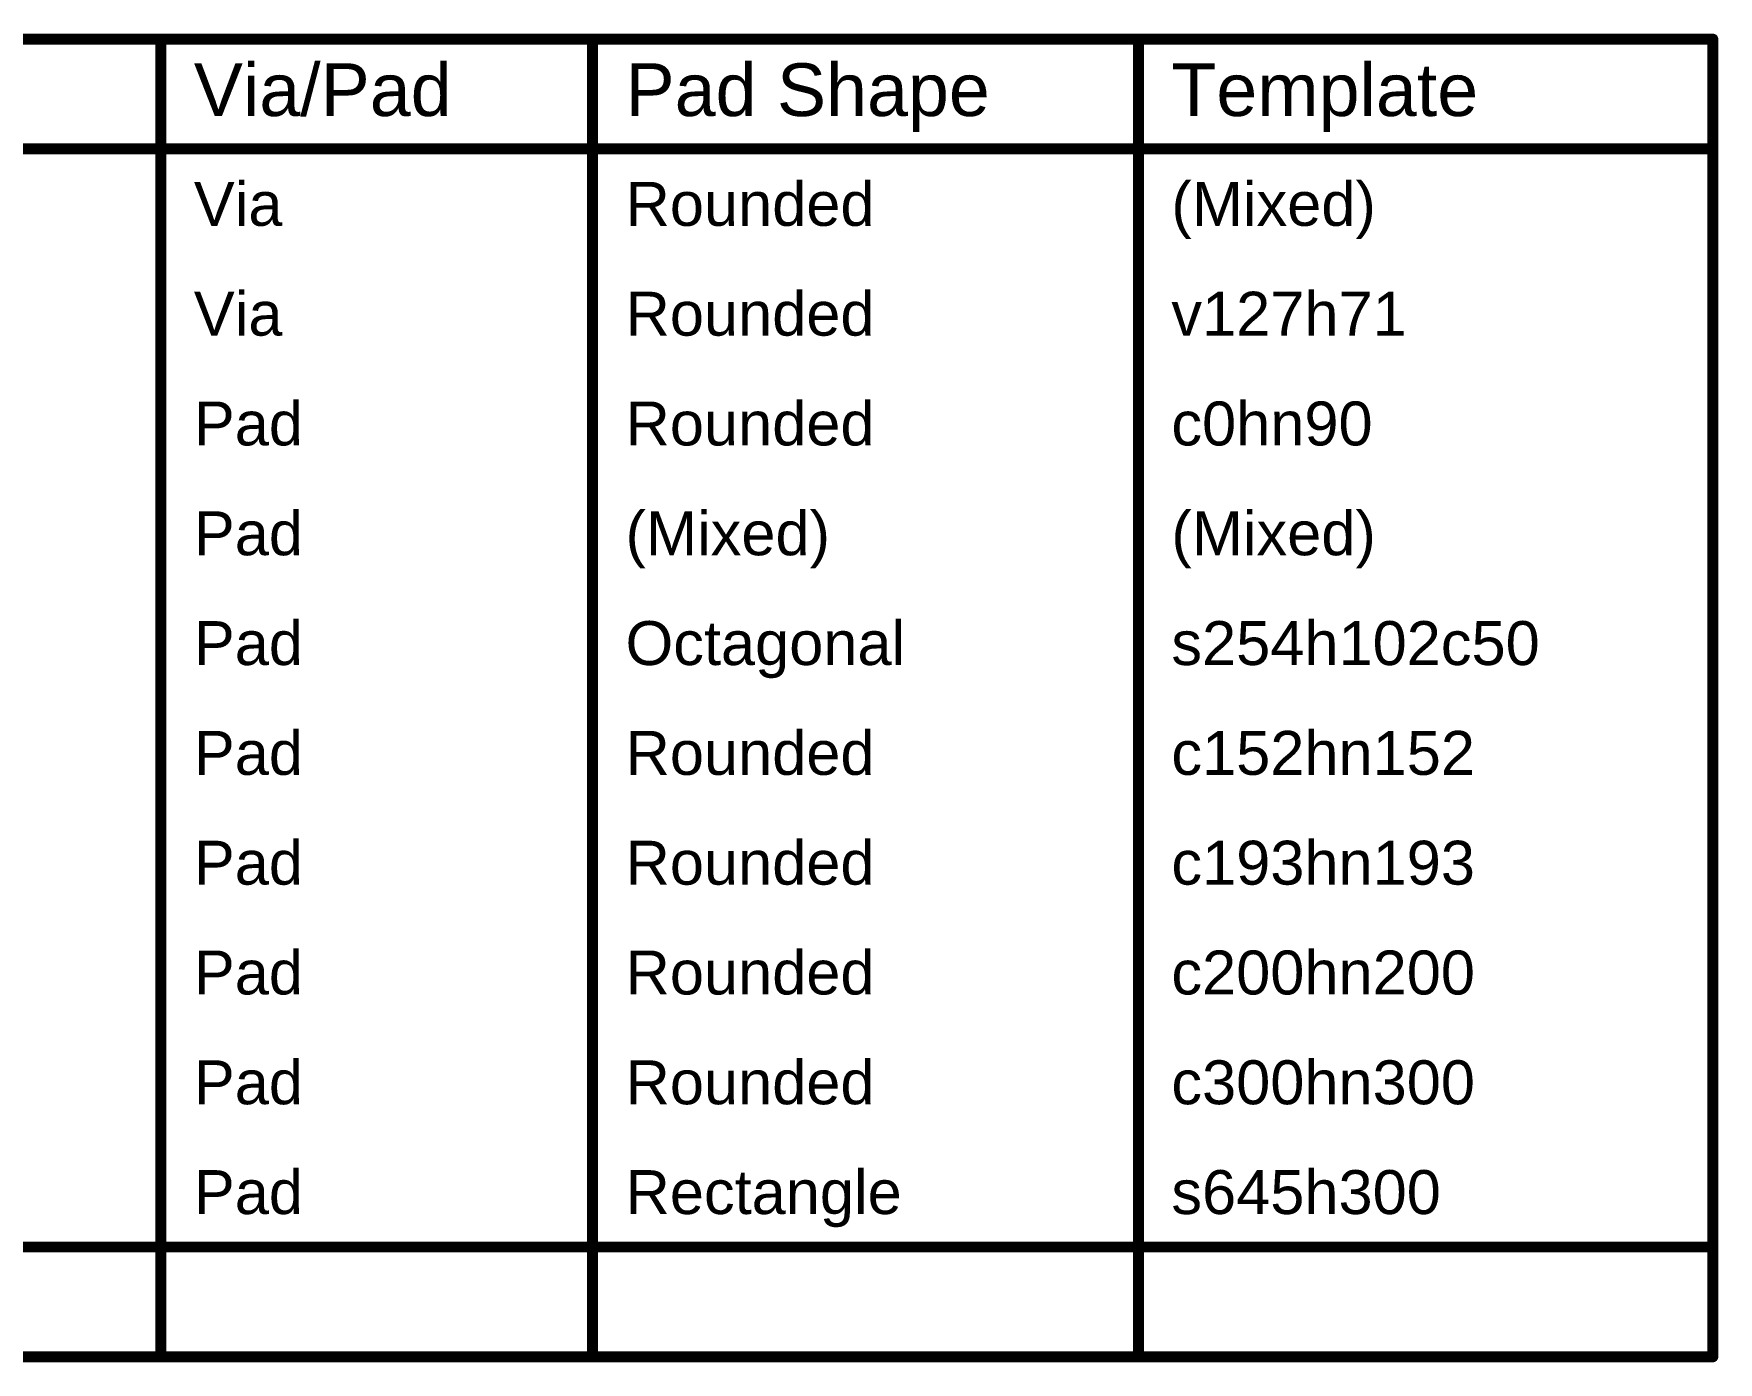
# Model space of a CAD drawing. Header units: inches. Extents: x -3 to 5381, y -57 to 5355.
# Drawn here: x 195.8 to 254.3, y -24.7 to 21.4 of the extents above; entities that cross this region are included whole.
import ezdxf

# ---------------------------------------------------------------- set-up
doc = ezdxf.new("R2010")
doc.units = ezdxf.units.IN
doc.layers.add('Drill Drawing', color=1, linetype='Continuous')
doc.styles.add('Arial', font='', dxfattribs={"height": 0.2})
doc.styles.get('Arial').set_extended_font_data('Arial')

msp = doc.modelspace()

# ---------------------------------------------------------------- linework, layer by layer
at = {"layer": 'Drill Drawing', "const_width": 0.381}
for points in [[(73.242, 21.184), (254.092, 21.184)], [(200.232, -24.536), (200.232, 21.184)], [(215.215, -24.536), (215.215, 21.184)], [(234.158, -24.536), (234.158, 21.184)], [(254.092, -24.536), (254.092, 21.184)], [(73.242, 17.374), (254.092, 17.374)], [(73.242, -20.726), (254.092, -20.726)], [(73.242, -24.536), (254.092, -24.536)]]:
    msp.add_lwpolyline(points, dxfattribs=at)
at = {"layer": 'Drill Drawing', "const_width": 0.191}
for points in [[(200.137, 21.184, 1), (200.328, 21.184, 1)], [(215.119, 21.184, 1), (215.31, 21.184, 1)], [(234.063, 21.184, 1), (234.253, 21.184, 1)], [(253.996, 21.184, 1), (254.187, 21.184, 1)], [(253.996, 21.184, 1), (254.187, 21.184, 1)], [(253.996, 17.374, 1), (254.187, 17.374, 1)], [(253.996, -20.726, 1), (254.187, -20.726, 1)], [(200.137, -24.536, 1), (200.328, -24.536, 1)], [(215.119, -24.536, 1), (215.31, -24.536, 1)], [(234.063, -24.536, 1), (234.253, -24.536, 1)], [(253.996, -24.536, 1), (254.187, -24.536, 1)], [(253.996, -24.536, 1), (254.187, -24.536, 1)]]:
    msp.add_lwpolyline(points, format="xyb", close=True, dxfattribs=at)

# ---------------------------------------------------------------- texts
at = {"layer": 'Drill Drawing', "style": 'Arial'}
for s, height, p in [('Via/Pad', 1.8288, (201.375, 18.517)), ('Pad Shape', 1.8288, (216.358, 18.517)), ('Template', 1.8288, (235.301, 18.517)), ('Via', 1.524, (201.375, 14.707)), ('Rounded', 1.524, (216.358, 14.707)), ('(Mixed)', 1.524, (235.301, 14.707)), ('Via', 1.524, (201.375, 10.897)), ('Rounded', 1.524, (216.358, 10.897)), ('v127h71', 1.524, (235.301, 10.897)), ('Pad', 1.524, (201.375, 7.087)), ('Rounded', 1.524, (216.358, 7.087)), ('c0hn90', 1.524, (235.301, 7.087)), ('Pad', 1.524, (201.375, 3.277)), ('(Mixed)', 1.524, (216.358, 3.277)), ('(Mixed)', 1.524, (235.301, 3.277)), ('Pad', 1.524, (201.375, -0.533)), ('Octagonal', 1.524, (216.358, -0.533)), ('s254h102c50', 1.524, (235.301, -0.533)), ('Pad', 1.524, (201.375, -4.343)), ('Rounded', 1.524, (216.358, -4.343)), ('c152hn152', 1.524, (235.301, -4.343)), ('Pad', 1.524, (201.375, -8.153)), ('Rounded', 1.524, (216.358, -8.153)), ('c193hn193', 1.524, (235.301, -8.153)), ('Pad', 1.524, (201.375, -11.963)), ('Rounded', 1.524, (216.358, -11.963)), ('c200hn200', 1.524, (235.301, -11.963)), ('Pad', 1.524, (201.375, -15.773)), ('Rounded', 1.524, (216.358, -15.773)), ('c300hn300', 1.524, (235.301, -15.773)), ('Pad', 1.524, (201.375, -19.583)), ('Rectangle', 1.524, (216.358, -19.583)), ('s645h300', 1.524, (235.301, -19.583))]:
    msp.add_text(s, height=height, dxfattribs=at).set_placement(p)

doc.saveas('drawing.dxf')
